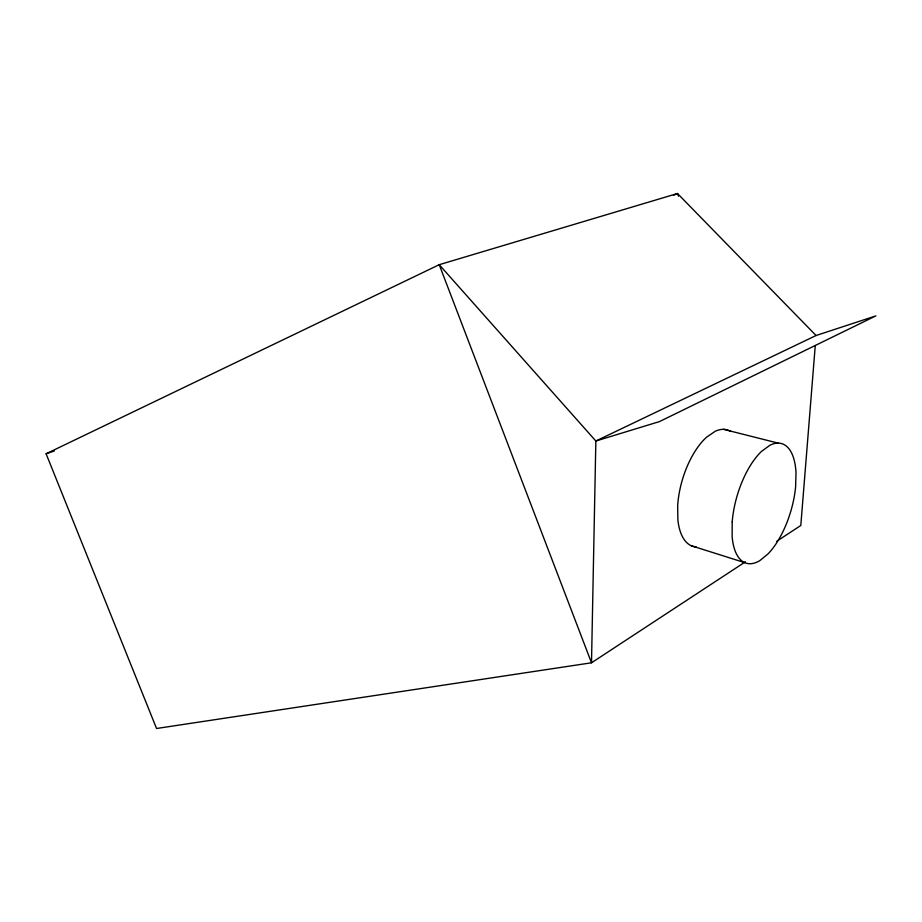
<?xml version="1.0" encoding="UTF-8"?>
<svg xmlns="http://www.w3.org/2000/svg" width="922" height="922" viewBox="0 0 922 922"><rect width="100%" height="100%" fill="white"/><g stroke="black" fill="none" stroke-linecap="round" stroke-linejoin="round"><path stroke-width="1.38" d="M815.267 345.52L800.803 525.482L776.75 541.272M745.472 561.786L591.498 662.791L156.556 728.495L46.1 453.774L439.229 264.695L677.486 193.505L816.062 335.516L875.9 315.866L659.449 421.596L595.854 441.016L439.229 264.695L591.498 662.791L595.854 441.016L816.062 335.516M673.556 195.28L677.486 193.505L678.488 196.202M46.1 453.774L54.26 451.008M723.563 429.329L778.087 443.102M691.258 545.732L744.596 562.604M696.179 546.93A60.714 29.043 -73.6 0 1 677.877 519.893L677.67 505.59A60.714 29.043 -73.6 0 1 706.586 437.178L715.288 431.242A60.714 29.043 -73.6 0 1 730.846 431.473M732.206 521.829L732.137 536.454A62.373 27.925 -73.5 0 0 759.866 560.599L768.095 553.845A62.373 27.925 -73.5 0 0 795.617 486.804L796.009 472.744A62.373 27.925 -73.5 0 0 770.043 445.188L761.514 451.388A62.373 27.925 -73.5 0 0 732.206 521.829"/></g></svg>
